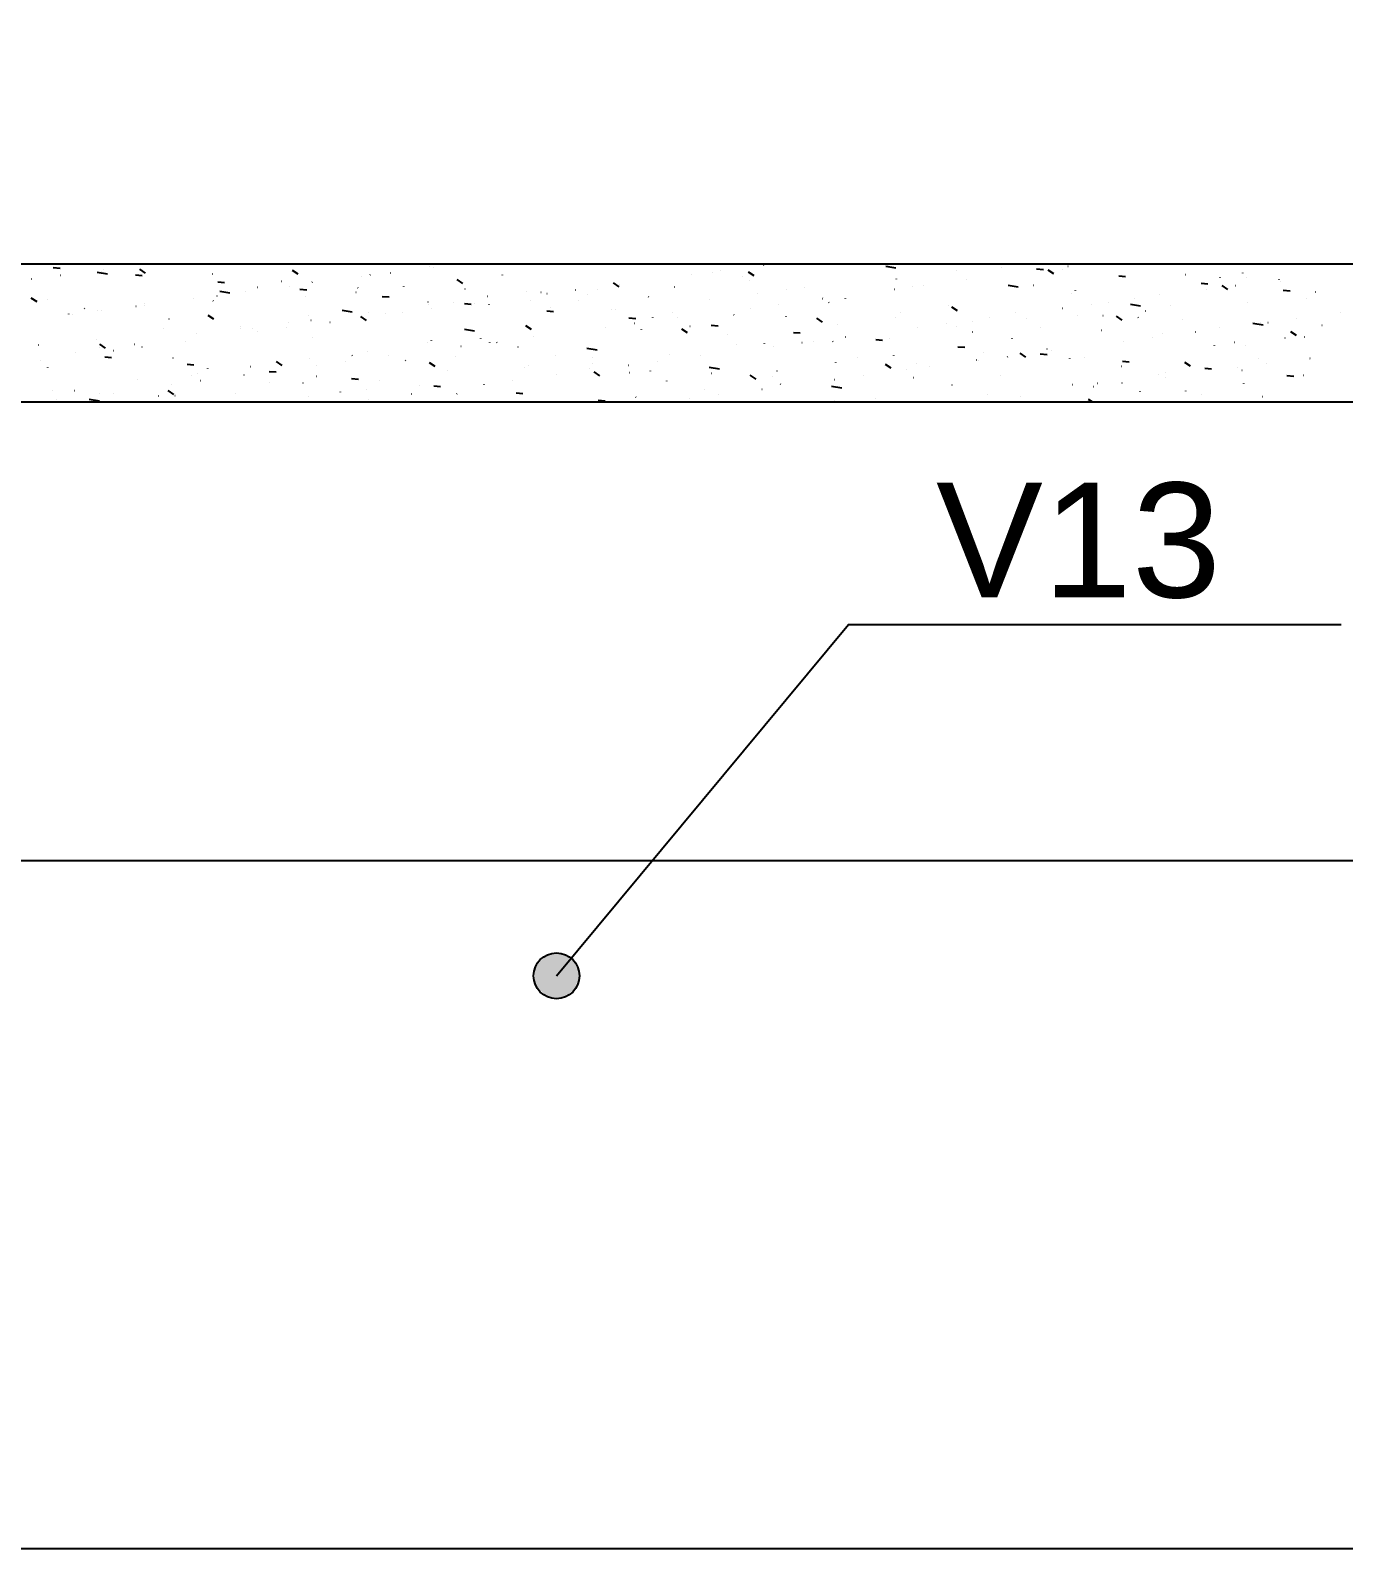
# Model space of a CAD drawing. Extents: x -1789 to 4156, y -3064 to 1391.
# Drawn here: x 1122.1 to 1236.6, y -2831.1 to -2698.7 of the extents above; entities that cross this region are included whole.
import ezdxf

# ---------------------------------------------------------------- set-up
doc = ezdxf.new("R2010")
doc.units = 0
for name, color, linetype in [('1', 1, 'CONTINUOUS'), ('2', 2, 'CONTINUOUS'), ('3', 3, 'CONTINUOUS'), ('8', 8, 'CONTINUOUS'), ('9', 254, 'CONTINUOUS')]:
    doc.layers.add(name, color=color, linetype=linetype)
doc.styles.add('TQS_ARIAL', font='arial.ttf')

msp = doc.modelspace()

# ---------------------------------------------------------------- linework, layer by layer
at = {"layer": '1', "linetype": 'Continuous'}
msp.add_lwpolyline([(1167.99605, -2781.10885), (1193.46445, -2750.48905), (1236.41895, -2750.48905)], dxfattribs=at)
msp.add_circle((1167.99605, -2781.10885), 2, dxfattribs=at)
for points in [[(1169.99605, -2781.10885), (1166.99605, -2779.3768), (1166.11665, -2780.4248)], [(1169.99605, -2781.10885), (1168.34335, -2779.13925), (1166.99605, -2779.3768)], [(1169.99605, -2781.10885), (1169.5281, -2779.8233), (1168.34335, -2779.13925)], [(1169.99605, -2781.10885), (1166.11665, -2780.4248), (1166.11665, -2781.7929)], [(1169.99605, -2781.10885), (1166.11665, -2781.7929), (1166.99605, -2782.8409)], [(1169.99605, -2781.10885), (1166.99605, -2782.8409), (1168.34335, -2783.0785)], [(1169.99605, -2781.10885), (1168.34335, -2783.0785), (1169.5281, -2782.39445)], [(1169.99605, -2781.10885), (1169.5281, -2782.39445), (1169.99605, -2781.10885)]]:
    msp.add_solid(points, dxfattribs=at)
at = {"layer": '3', "linetype": 'Continuous'}
for p, q in [((895.6215, -2771.0568), (1277.6215, -2771.0568)), ((731.6215, -2831.0568), (1277.6215, -2831.0568))]:
    msp.add_line(p, q, dxfattribs=at)
at = {"layer": '8', "linetype": 'Continuous'}
for points in [[(1195.0073, -2538.8463), (895.6215, -2722.4032), (906.6215, -2701.5831)], [(935.1215, -2684.10945), (1195.0073, -2538.8463), (906.6215, -2701.5831)]]:
    msp.add_solid(points, dxfattribs=at)
at = {"layer": '9', "linetype": 'Continuous'}
for p, q in [((1131.74735, -2719.10905), (1131.7389, -2719.1037)), ((1156.9479, -2719.2271), (1156.95585, -2719.221)), ((1186.0586, -2719.12945), (1186.0685, -2719.12815)), ((1196.98485, -2719.10805), (1196.9089, -2719.0568)), ((1201.48625, -2719.0838), (1201.4778, -2719.0784)), ((1224.5977, -2719.08775), (1224.6056, -2719.08165)), ((1122.21925, -2720.3385), (1122.22915, -2720.3372)), ((1124.70265, -2719.43435), (1124.1049, -2719.38205)), ((1124.72265, -2720.0089), (1124.73255, -2720.0076)), ((1128.8419, -2719.9253), (1127.95255, -2719.78735)), ((1128.3473, -2719.70505), (1128.33995, -2719.6983)), ((1128.50995, -2719.5103), (1128.5199, -2719.509)), ((1131.87525, -2720.06185), (1131.2775, -2720.00955)), ((1132.14395, -2719.8357), (1131.64655, -2719.50015)), ((1138.016, -2719.92735), (1138.00755, -2719.922)), ((1145.46875, -2719.9307), (1144.97135, -2719.5952)), ((1150.99355, -2720.14805), (1151.00345, -2720.14675)), ((1151.75405, -2719.97685), (1151.762, -2719.9708)), ((1153.49695, -2719.8185), (1153.50685, -2719.8172)), ((1157.28425, -2719.31985), (1157.2942, -2719.31855)), ((1159.84005, -2720.7316), (1159.34265, -2720.39605)), ((1163.29865, -2720.00725), (1163.2913, -2720.0005)), ((1179.76785, -2719.95765), (1179.7778, -2719.95635)), ((1181.55645, -2719.7581), (1181.5644, -2719.75205)), ((1182.27125, -2719.62805), (1182.2812, -2719.62675)), ((1184.2149, -2720.13855), (1184.20755, -2720.1318)), ((1185.2373, -2720.07685), (1184.73985, -2719.74135)), ((1184.80345, -2720.50225), (1184.81135, -2720.49615)), ((1197.5918, -2719.397), (1196.7024, -2719.25905)), ((1197.64875, -2720.3526), (1197.6567, -2720.3465)), ((1202.84265, -2719.6028), (1202.85055, -2719.59675)), ((1203.7743, -2720.3949), (1203.78425, -2720.3936)), ((1206.82445, -2719.30935), (1206.81605, -2719.30395)), ((1210.4567, -2719.5363), (1209.859, -2719.484)), ((1210.08985, -2719.56345), (1210.09975, -2719.56215)), ((1211.35615, -2719.9089), (1210.85875, -2719.5734)), ((1212.1627, -2719.5349), (1212.15425, -2719.5295)), ((1212.59325, -2719.23385), (1212.60315, -2719.23255)), ((1217.6293, -2720.16385), (1217.0316, -2720.11155)), ((1222.83915, -2719.986), (1222.8307, -2719.9806)), ((1225.8705, -2720.23905), (1225.8631, -2720.2323)), ((1227.84465, -2719.8319), (1227.8526, -2719.8258)), ((1228.17735, -2720.21155), (1228.16895, -2720.20615)), ((1231.001, -2720.4082), (1231.0109, -2720.4069)), ((1138.38735, -2721.8077), (1138.39725, -2721.8064)), ((1139.04785, -2720.6894), (1138.4501, -2720.6371)), ((1139.5143, -2721.5805), (1138.62495, -2721.44255)), ((1140.89075, -2721.4781), (1140.90065, -2721.4768)), ((1141.905, -2721.06305), (1141.91295, -2721.05695)), ((1144.006, -2720.56815), (1143.99755, -2720.56275)), ((1144.67805, -2720.9795), (1144.68795, -2720.9782)), ((1146.22045, -2721.3169), (1145.6227, -2721.2646)), ((1146.703, -2720.61705), (1146.7109, -2720.61095)), ((1150.51115, -2721.5371), (1150.5027, -2721.53175)), ((1150.6865, -2721.14025), (1150.67915, -2721.1335)), ((1154.68245, -2721.01925), (1154.674, -2721.01385)), ((1160.02065, -2721.2448), (1160.01225, -2721.2394)), ((1161.9607, -2721.85195), (1161.9686, -2721.84585)), ((1165.3589, -2721.47035), (1165.35045, -2721.46495)), ((1166.64285, -2721.49485), (1166.6508, -2721.48875)), ((1167.16165, -2721.61725), (1167.17155, -2721.61595)), ((1169.66505, -2721.2877), (1169.67495, -2721.2864)), ((1170.6971, -2721.6959), (1170.6887, -2721.6905)), ((1171.60275, -2721.2716), (1171.5954, -2721.2648)), ((1173.45625, -2721.0231), (1172.9588, -2720.6876)), ((1173.45235, -2720.7891), (1173.4623, -2720.7878)), ((1178.30695, -2721.0699), (1178.2996, -2721.06315)), ((1185.5361, -2721.62355), (1185.52765, -2721.61815)), ((1188.0504, -2721.2464), (1188.05835, -2721.2403)), ((1189.6541, -2721.0717), (1189.6457, -2721.06635)), ((1197.4836, -2721.2231), (1197.4935, -2721.2218)), ((1199.04245, -2721.03555), (1199.03505, -2721.0288)), ((1199.987, -2720.8935), (1199.9969, -2720.8922)), ((1208.2642, -2721.0522), (1207.37485, -2720.91425)), ((1209.6008, -2720.8884), (1209.6087, -2720.8823)), ((1212.90645, -2721.58745), (1212.9144, -2721.5814)), ((1213.25835, -2721.37205), (1213.25095, -2721.3653)), ((1220.56105, -2721.71), (1220.55265, -2721.7046)), ((1224.8019, -2720.79135), (1224.2042, -2720.73905)), ((1224.71025, -2721.2364), (1224.7202, -2721.2351)), ((1226.54955, -2721.2643), (1226.05215, -2720.9288)), ((1227.21365, -2720.90685), (1227.2236, -2720.90555)), ((1231.09165, -2720.576), (1231.09955, -2720.56995)), ((1231.9745, -2721.4189), (1231.3768, -2721.3666)), ((1234.1746, -2721.5034), (1234.1672, -2721.49665)), ((1122.69525, -2722.35515), (1122.19785, -2722.01965)), ((1123.6016, -2722.1652), (1123.60955, -2722.1591)), ((1126.8486, -2722.90935), (1126.85655, -2722.90325)), ((1127.9813, -2723.0604), (1127.9729, -2723.055)), ((1128.2845, -2723.13775), (1128.29445, -2723.13645)), ((1131.3237, -2722.7111), (1131.3316, -2722.70505)), ((1132.07185, -2722.63915), (1132.08175, -2722.63785)), ((1132.0993, -2722.5086), (1132.0909, -2722.5032)), ((1136.37475, -2722.07095), (1136.3827, -2722.06485)), ((1138.07435, -2722.2733), (1138.06695, -2722.2665)), ((1146.1145, -2721.9114), (1146.10605, -2721.906)), ((1150.1867, -2723.2357), (1149.29735, -2723.09775)), ((1153.39305, -2721.9444), (1152.7953, -2721.89215)), ((1156.79095, -2722.3625), (1156.7825, -2722.3571)), ((1156.8263, -2722.55605), (1156.83425, -2722.54995)), ((1157.0588, -2722.94735), (1157.06875, -2722.94605)), ((1158.9906, -2722.4046), (1158.98325, -2722.39785)), ((1160.56565, -2722.57195), (1159.96795, -2722.51965)), ((1160.84615, -2722.4487), (1160.85605, -2722.4474)), ((1162.12915, -2722.58805), (1162.1207, -2722.58265)), ((1165.6948, -2722.2029), (1165.68745, -2722.19615)), ((1167.73825, -2723.19945), (1167.14055, -2723.14715)), ((1167.4674, -2722.8136), (1167.45895, -2722.8082)), ((1169.88985, -2722.23895), (1169.89775, -2722.2329)), ((1172.8056, -2723.03915), (1172.79715, -2723.03375)), ((1173.1368, -2722.9831), (1173.14475, -2722.977)), ((1176.03535, -2721.92145), (1176.0269, -2721.91605)), ((1181.37355, -2722.147), (1181.36515, -2722.1416)), ((1184.8774, -2722.88275), (1184.8873, -2722.88145)), ((1187.3808, -2722.55315), (1187.3907, -2722.55185)), ((1191.1681, -2722.05455), (1191.178, -2722.05325)), ((1191.2974, -2721.99055), (1191.3053, -2721.98445)), ((1191.7626, -2722.41495), (1191.75415, -2722.4096)), ((1193.2106, -2722.0366), (1193.2032, -2722.02985)), ((1202.14925, -2722.68145), (1202.1408, -2722.6761)), ((1202.95395, -2723.1342), (1202.4565, -2722.7987)), ((1202.72105, -2722.93175), (1202.72895, -2722.9257)), ((1212.10405, -2722.89605), (1212.11395, -2722.89475)), ((1214.60745, -2722.56645), (1214.61735, -2722.56515)), ((1216.09475, -2722.37665), (1216.10265, -2722.37055)), ((1218.9366, -2722.7074), (1218.04725, -2722.56945)), ((1218.39475, -2722.06785), (1218.4047, -2722.06655)), ((1219.3417, -2723.1208), (1219.34965, -2723.1147)), ((1221.56245, -2722.6364), (1221.55505, -2722.62965)), ((1228.26665, -2722.4347), (1228.25925, -2722.42795)), ((1233.35805, -2722.0726), (1233.36595, -2722.0665)), ((1125.4622, -2723.4063), (1125.4548, -2723.39955)), ((1125.7811, -2723.46735), (1125.79105, -2723.46605)), ((1134.2078, -2723.85185), (1134.19935, -2723.84645)), ((1138.113, -2723.8619), (1137.6156, -2723.52635)), ((1140.4705, -2724.46895), (1140.4631, -2724.4622)), ((1144.59445, -2724.1183), (1144.586, -2724.11295)), ((1146.37845, -2723.5376), (1146.37105, -2723.53085)), ((1146.5814, -2723.946), (1146.5893, -2723.9399)), ((1148.2399, -2724.10835), (1148.24985, -2724.10705)), ((1151.43785, -2723.9569), (1150.9404, -2723.6214)), ((1151.63245, -2723.3058), (1151.6404, -2723.29975)), ((1153.08265, -2723.33595), (1153.0753, -2723.32915)), ((1154.55545, -2723.2769), (1154.56535, -2723.2756)), ((1165.80915, -2724.7578), (1165.3117, -2724.42225)), ((1174.91085, -2723.827), (1174.31315, -2723.7747)), ((1174.77455, -2724.2128), (1174.7845, -2724.2115)), ((1176.3838, -2723.72725), (1176.3917, -2723.72115)), ((1178.14385, -2723.2647), (1178.1354, -2723.2593)), ((1178.5619, -2723.7142), (1178.5718, -2723.7129)), ((1179.63075, -2724.4714), (1179.6387, -2724.4653)), ((1182.08345, -2724.4545), (1181.48575, -2724.4022)), ((1183.48205, -2723.49025), (1183.4736, -2723.48485)), ((1188.034, -2723.6381), (1188.02665, -2723.63135)), ((1191.20635, -2724.10305), (1190.70895, -2723.76755)), ((1192.4761, -2724.3217), (1192.48405, -2724.3156)), ((1197.52715, -2723.68155), (1197.5351, -2723.67545)), ((1198.03125, -2723.23325), (1198.0228, -2723.2279)), ((1202.00125, -2724.2261), (1202.01115, -2724.2248)), ((1204.25775, -2724.0247), (1204.2493, -2724.01935)), ((1205.78855, -2723.7275), (1205.79845, -2723.7262)), ((1208.0647, -2723.27475), (1208.05625, -2723.26935)), ((1208.95025, -2723.76945), (1208.9429, -2723.7627)), ((1213.4029, -2723.5003), (1213.3945, -2723.4949)), ((1215.6545, -2723.56775), (1215.6471, -2723.561)), ((1217.32525, -2723.9351), (1216.8278, -2723.5996)), ((1218.74115, -2723.72585), (1218.7327, -2723.72045)), ((1222.5887, -2723.86495), (1222.59665, -2723.85885)), ((1229.609, -2724.36255), (1228.71965, -2724.22465)), ((1229.4176, -2724.17695), (1229.40915, -2724.17155)), ((1230.0409, -2724.1324), (1230.0508, -2724.1311)), ((1232.5443, -2723.8028), (1232.5542, -2723.8015)), ((1234.7558, -2724.40245), (1234.7474, -2724.3971)), ((1236.3316, -2723.3042), (1236.3415, -2723.3029)), ((1127.85835, -2725.60195), (1127.85095, -2725.5952)), ((1133.7663, -2724.67065), (1133.7589, -2724.6639)), ((1135.6337, -2725.768), (1135.6436, -2725.7667)), ((1136.58955, -2725.14175), (1136.59745, -2725.13565)), ((1140.47645, -2724.67015), (1140.468, -2724.66475)), ((1141.447, -2724.6501), (1141.45495, -2724.644)), ((1141.9492, -2724.93655), (1141.9591, -2724.93525)), ((1144.4526, -2724.60695), (1144.4625, -2724.60565)), ((1146.70295, -2725.46155), (1146.6945, -2725.4562)), ((1157.0896, -2725.72805), (1157.08115, -2725.72265)), ((1160.85915, -2724.89085), (1159.96975, -2724.75295)), ((1161.3869, -2725.5279), (1161.3948, -2725.5218)), ((1165.95565, -2725.3738), (1165.96555, -2725.3725)), ((1172.27115, -2724.54235), (1172.2811, -2724.54105)), ((1175.42185, -2724.77115), (1175.4145, -2724.7644)), ((1179.4253, -2725.0493), (1178.92785, -2724.7138)), ((1182.87775, -2725.2155), (1182.8857, -2725.20945)), ((1189.25605, -2725.08205), (1188.65835, -2725.02975)), ((1190.43015, -2725.8338), (1190.4228, -2725.82705)), ((1192.11455, -2725.8145), (1192.10615, -2725.8091)), ((1193.18235, -2725.38715), (1193.19225, -2725.38585)), ((1196.42865, -2725.70955), (1195.83095, -2725.65725)), ((1197.0297, -2725.53615), (1197.0223, -2725.5294)), ((1199.49785, -2724.5557), (1199.50775, -2724.5544)), ((1202.86155, -2724.5351), (1202.85415, -2724.52835)), ((1204.2853, -2724.9671), (1204.29325, -2724.961)), ((1207.7338, -2725.5566), (1207.74175, -2725.5505)), ((1210.17315, -2724.618), (1210.16475, -2724.6126)), ((1215.5114, -2724.84355), (1215.50295, -2724.83815)), ((1217.43465, -2725.79205), (1217.44455, -2725.79075)), ((1219.93805, -2725.46245), (1219.94795, -2725.46115)), ((1220.8496, -2725.0691), (1220.8412, -2725.0637)), ((1223.7254, -2724.96385), (1223.7353, -2724.96255)), ((1225.83565, -2724.60905), (1225.8436, -2724.603)), ((1231.52605, -2725.52015), (1231.51765, -2725.5148)), ((1232.51865, -2725.2905), (1232.0212, -2724.955)), ((1233.23645, -2725.40155), (1233.24435, -2725.39545)), ((1122.81425, -2726.11915), (1122.8058, -2726.1138)), ((1126.0677, -2726.74415), (1126.07565, -2726.73805)), ((1128.15245, -2726.3447), (1128.144, -2726.33935)), ((1128.6643, -2726.38135), (1128.1669, -2726.0458)), ((1129.343, -2726.5962), (1129.3529, -2726.5949)), ((1131.2021, -2726.04005), (1131.21, -2726.03395)), ((1131.8464, -2726.2666), (1131.8563, -2726.2653)), ((1150.19755, -2727.03715), (1150.19015, -2727.0304)), ((1151.51085, -2726.63475), (1151.5188, -2726.62865)), ((1153.34945, -2727.03345), (1153.35935, -2727.03215)), ((1156.7047, -2725.885), (1156.71265, -2725.8789)), ((1159.19805, -2727.0713), (1159.18965, -2727.0659)), ((1159.66495, -2726.202), (1159.67485, -2726.2007)), ((1162.16835, -2725.87245), (1162.17825, -2725.87115)), ((1162.8097, -2725.90415), (1162.80235, -2725.8974)), ((1164.63385, -2726.272), (1164.6418, -2726.26595)), ((1167.88085, -2727.01615), (1167.88875, -2727.01005)), ((1171.53155, -2726.54605), (1170.64215, -2726.40815)), ((1171.1138, -2727.1685), (1171.10645, -2727.16175)), ((1177.818, -2726.9668), (1177.81065, -2726.96005)), ((1180.5761, -2727.0468), (1180.586, -2727.0455)), ((1183.72595, -2726.03545), (1183.7186, -2726.0287)), ((1186.12475, -2725.95965), (1186.13265, -2725.95355)), ((1186.8916, -2726.21535), (1186.9015, -2726.21405)), ((1189.395, -2725.88575), (1189.4049, -2725.88445)), ((1194.22305, -2727.15775), (1194.2146, -2727.15235)), ((1197.40555, -2727.01045), (1197.4135, -2727.0044)), ((1203.60125, -2726.33705), (1203.00355, -2726.2848)), ((1205.2577, -2726.73075), (1205.2503, -2726.724)), ((1207.33185, -2727.1221), (1207.34175, -2727.1208)), ((1208.923, -2727.1604), (1208.4256, -2726.8249)), ((1210.77385, -2726.9646), (1210.17615, -2726.9123)), ((1210.77925, -2726.45535), (1210.7872, -2726.44925)), ((1211.11915, -2726.6235), (1211.12905, -2726.6222)), ((1225.3815, -2726.13595), (1225.37415, -2726.1292)), ((1227.13955, -2725.9009), (1227.1311, -2725.89555)), ((1228.04255, -2726.1513), (1228.0505, -2726.1452)), ((1123.0275, -2727.42765), (1123.0374, -2727.42635)), ((1123.6411, -2728.08255), (1123.63375, -2728.0758)), ((1129.20265, -2727.22855), (1128.6049, -2727.17625)), ((1134.55975, -2727.25135), (1134.55135, -2727.24595)), ((1136.37525, -2727.8561), (1135.7775, -2727.8038)), ((1137.5854, -2728.1702), (1137.578, -2728.16345)), ((1141.3254, -2727.97905), (1141.33335, -2727.97295)), ((1143.54785, -2728.4836), (1142.9501, -2728.4313)), ((1144.0821, -2727.88805), (1143.58465, -2727.55255)), ((1146.4598, -2727.27495), (1146.4677, -2727.26885)), ((1147.0587, -2727.86165), (1147.06865, -2727.86035)), ((1149.5621, -2727.53205), (1149.57205, -2727.53075)), ((1154.8436, -2727.47245), (1154.83515, -2727.46705)), ((1157.4069, -2727.9831), (1156.9095, -2727.64755)), ((1158.50165, -2728.3015), (1158.49425, -2728.29475)), ((1165.20585, -2728.0998), (1165.1985, -2728.09305)), ((1165.52005, -2727.92355), (1165.5116, -2727.91815)), ((1170.85825, -2728.1491), (1170.8498, -2728.1437)), ((1171.1278, -2727.7603), (1171.13575, -2727.7542)), ((1171.7782, -2728.78395), (1171.2808, -2728.44845)), ((1174.2854, -2727.87495), (1174.2953, -2727.87365)), ((1176.1965, -2728.37465), (1176.18805, -2728.36925)), ((1176.7888, -2727.5454), (1176.7987, -2727.5441)), ((1182.20395, -2728.20125), (1181.3146, -2728.0633)), ((1187.22015, -2728.35475), (1187.22805, -2728.34865)), ((1192.3545, -2727.65065), (1192.36245, -2727.64455)), ((1197.17545, -2728.12925), (1196.678, -2727.79375)), ((1198.51295, -2728.28315), (1198.52285, -2728.28185)), ((1199.42585, -2727.7318), (1199.41845, -2727.72505)), ((1200.4917, -2727.976), (1200.48325, -2727.97065)), ((1204.6097, -2727.4242), (1204.60125, -2727.41885)), ((1204.82845, -2727.4517), (1204.83835, -2727.4504)), ((1212.76935, -2727.269), (1212.762, -2727.26225)), ((1214.02625, -2727.1995), (1214.0342, -2727.1934)), ((1217.27325, -2727.94365), (1217.28115, -2727.93755)), ((1217.94645, -2727.5921), (1217.34875, -2727.5398)), ((1223.2943, -2727.9613), (1222.7969, -2727.62575)), ((1225.11905, -2728.21965), (1224.52135, -2728.16735)), ((1227.4102, -2728.0765), (1227.4201, -2728.0752)), ((1227.77765, -2728.33165), (1227.7703, -2728.3249)), ((1229.248, -2727.24415), (1229.23955, -2727.2388)), ((1229.9136, -2727.74695), (1229.9235, -2727.74565)), ((1233.6856, -2727.4003), (1233.67825, -2727.39355)), ((1233.7009, -2727.24835), (1233.7108, -2727.24705)), ((1131.41685, -2729.1109), (1131.4248, -2729.1048)), ((1134.4525, -2729.5213), (1134.4624, -2729.52)), ((1136.13155, -2728.7288), (1136.1395, -2728.7227)), ((1136.66825, -2728.5946), (1136.6598, -2728.5892)), ((1136.9559, -2729.1917), (1136.9658, -2729.1904)), ((1140.7432, -2728.6931), (1140.75315, -2728.6918)), ((1142.9369, -2729.4129), (1142.92845, -2729.4075)), ((1145.8895, -2729.43455), (1145.8821, -2729.4278)), ((1147.0549, -2728.86105), (1147.04645, -2728.8557)), ((1150.72045, -2729.11115), (1150.1227, -2729.05885)), ((1152.5937, -2729.23285), (1152.5863, -2729.2261)), ((1156.0714, -2729.6066), (1156.07935, -2729.6005)), ((1157.89305, -2729.73865), (1157.2953, -2729.68635)), ((1161.67915, -2729.5346), (1161.6891, -2729.5333)), ((1164.18255, -2729.20505), (1164.1925, -2729.20375)), ((1167.9699, -2728.7064), (1167.9798, -2728.7051)), ((1174.3748, -2728.50445), (1174.38275, -2728.49835)), ((1177.6218, -2729.24855), (1177.6297, -2729.2425)), ((1181.5347, -2728.6002), (1181.52625, -2728.5948)), ((1185.39435, -2729.0755), (1184.89695, -2728.74)), ((1186.87295, -2728.82575), (1186.8645, -2728.82035)), ((1187.54505, -2729.53505), (1187.5377, -2729.52825)), ((1192.87635, -2729.85645), (1191.987, -2729.7185)), ((1192.21115, -2729.0513), (1192.2027, -2729.0459)), ((1192.2222, -2729.1113), (1192.23215, -2729.11)), ((1194.7256, -2728.78175), (1194.73555, -2728.78045)), ((1199.11265, -2728.9362), (1199.1206, -2728.9301)), ((1202.47785, -2729.58965), (1202.48575, -2729.58355)), ((1206.7182, -2728.76745), (1206.70975, -2728.7621)), ((1212.98685, -2729.58575), (1212.9784, -2729.5804)), ((1214.80395, -2729.73615), (1214.8139, -2729.73485)), ((1215.1655, -2729.46465), (1215.15815, -2729.4579)), ((1217.30735, -2729.4066), (1217.31725, -2729.4053)), ((1220.5202, -2728.68775), (1220.52815, -2728.6817)), ((1221.07345, -2728.53335), (1221.0661, -2728.52655)), ((1221.0947, -2728.90795), (1221.1046, -2728.90665)), ((1227.92095, -2729.48025), (1227.9289, -2729.47415)), ((1232.29165, -2728.84715), (1231.69395, -2728.79485)), ((1233.11485, -2728.73045), (1233.12275, -2728.7244)), ((1122.412, -2731.0568), (1122.412, -2731.0568)), ((1122.78925, -2731.0568), (1122.78925, -2731.0568)), ((1122.78925, -2731.0568), (1122.78925, -2731.0568)), ((1122.78925, -2731.0568), (1122.78925, -2731.0568)), ((1124.05445, -2730.08455), (1124.04605, -2730.07915)), ((1124.3497, -2730.85135), (1124.3596, -2730.85005)), ((1124.66415, -2731.0568), (1124.66415, -2731.0568)), ((1124.66415, -2731.0568), (1124.66415, -2731.0568)), ((1125.5806, -2731.0568), (1125.5806, -2731.0568)), ((1125.9461, -2730.0731), (1125.95405, -2730.067)), ((1126.8869, -2731.0568), (1126.8869, -2731.0568)), ((1126.8869, -2731.0568), (1126.8869, -2731.0568)), ((1126.8869, -2731.0568), (1126.8869, -2731.0568)), ((1128.138, -2731.0069), (1127.2486, -2730.86895)), ((1128.137, -2730.35275), (1128.1469, -2730.35145)), ((1128.4597, -2731.0568), (1128.4597, -2731.0568)), ((1128.8809, -2731.0568), (1128.8809, -2731.0568)), ((1128.8809, -2731.0568), (1128.8809, -2731.0568)), ((1128.8809, -2731.0568), (1128.8809, -2731.0568)), ((1129.3927, -2730.3101), (1129.38425, -2730.3047)), ((1130.56475, -2731.0568), (1130.56475, -2731.0568)), ((1133.09765, -2731.0568), (1133.09765, -2731.0568)), ((1133.27735, -2730.56755), (1133.26995, -2730.5608)), ((1133.81125, -2731.0568), (1133.81125, -2731.0568)), ((1133.81125, -2731.0568), (1133.81125, -2731.0568)), ((1134.6334, -2730.4075), (1134.13595, -2730.072)), ((1134.7309, -2730.53565), (1134.7225, -2730.53025)), ((1135.54895, -2731.0568), (1135.54895, -2731.0568)), ((1135.59595, -2731.0568), (1135.59595, -2731.0568)), ((1137.31445, -2731.0568), (1137.31445, -2731.0568)), ((1137.31445, -2731.0568), (1137.31445, -2731.0568)), ((1139.98155, -2730.36585), (1139.97415, -2730.3591)), ((1140.53315, -2731.0568), (1140.53315, -2731.0568)), ((1140.53315, -2731.0568), (1140.53315, -2731.0568)), ((1140.53315, -2731.0568), (1140.53315, -2731.0568)), ((1140.73555, -2731.0568), (1140.73555, -2731.0568)), ((1140.73555, -2731.0568), (1140.73555, -2731.0568)), ((1140.73555, -2731.0568), (1140.73555, -2731.0568)), ((1141.5312, -2731.0568), (1141.5312, -2731.0568)), ((1141.5312, -2731.0568), (1141.5312, -2731.0568)), ((1141.5312, -2731.0568), (1141.5312, -2731.0568)), ((1145.5173, -2731.0568), (1145.5173, -2731.0568)), ((1145.5173, -2731.0568), (1145.5173, -2731.0568)), ((1145.74795, -2731.0568), (1145.74795, -2731.0568)), ((1145.74795, -2731.0568), (1145.74795, -2731.0568)), ((1145.74795, -2731.0568), (1145.74795, -2731.0568)), ((1146.3382, -2730.6039), (1146.34615, -2730.5978)), ((1147.65985, -2731.0568), (1147.65985, -2731.0568)), ((1147.65985, -2731.0568), (1147.65985, -2731.0568)), ((1148.7799, -2731.0568), (1148.7799, -2731.0568)), ((1149.1634, -2730.2043), (1149.15495, -2730.19895)), ((1149.9647, -2731.0568), (1149.9647, -2731.0568)), ((1150.1171, -2731.0568), (1150.1171, -2731.0568)), ((1150.1171, -2731.0568), (1150.1171, -2731.0568)), ((1150.1171, -2731.0568), (1150.1171, -2731.0568)), ((1150.5015, -2731.0568), (1150.5015, -2731.0568)), ((1150.5015, -2731.0568), (1150.5015, -2731.0568)), ((1150.5015, -2731.0568), (1150.5015, -2731.0568)), ((1151.38925, -2729.9637), (1151.3972, -2729.9576)), ((1151.57635, -2730.8647), (1151.58625, -2730.86335)), ((1154.18145, -2731.0568), (1154.18145, -2731.0568)), ((1154.5842, -2731.0568), (1154.5842, -2731.0568)), ((1154.5842, -2731.0568), (1154.5842, -2731.0568)), ((1154.5842, -2731.0568), (1154.5842, -2731.0568)), ((1155.36365, -2730.36605), (1155.3736, -2730.36475)), ((1155.43205, -2731.0226), (1155.4236, -2731.01725)), ((1155.4857, -2731.0568), (1155.4857, -2731.0568)), ((1155.4857, -2731.0568), (1155.4857, -2731.0568)), ((1158.3982, -2731.0568), (1158.3982, -2731.0568)), ((1159.3184, -2730.3507), (1159.32635, -2730.34465)), ((1160.46985, -2731.0568), (1160.46985, -2731.0568)), ((1160.46985, -2731.0568), (1160.46985, -2731.0568)), ((1161.5085, -2731.0568), (1161.5085, -2731.0568)), ((1161.5085, -2731.0568), (1161.5085, -2731.0568)), ((1161.96385, -2731.0568), (1161.96385, -2731.0568)), ((1162.615, -2731.0568), (1162.615, -2731.0568)), ((1162.615, -2731.0568), (1162.615, -2731.0568)), ((1165.06565, -2730.36615), (1164.46795, -2730.3139)), ((1165.45405, -2731.0568), (1165.45405, -2731.0568)), ((1165.45405, -2731.0568), (1165.45405, -2731.0568)), ((1165.45405, -2731.0568), (1165.45405, -2731.0568)), ((1166.83175, -2731.0568), (1166.83175, -2731.0568)), ((1166.83175, -2731.0568), (1166.83175, -2731.0568)), ((1168.4328, -2731.0568), (1168.4328, -2731.0568)), ((1168.4328, -2731.0568), (1168.4328, -2731.0568)), ((1168.4328, -2731.0568), (1168.4328, -2731.0568)), ((1170.43825, -2731.0568), (1170.43825, -2731.0568)), ((1170.43825, -2731.0568), (1170.43825, -2731.0568)), ((1171.0485, -2731.0568), (1171.0485, -2731.0568)), ((1171.0485, -2731.0568), (1171.0485, -2731.0568)), ((1172.23825, -2730.9937), (1171.64055, -2730.9414)), ((1172.9594, -2731.0568), (1172.9594, -2731.0568)), ((1174.9329, -2730.66805), (1174.9255, -2730.6613)), ((1175.1478, -2731.0568), (1175.1478, -2731.0568)), ((1175.26525, -2731.0568), (1175.26525, -2731.0568)), ((1175.26525, -2731.0568), (1175.26525, -2731.0568)), ((1175.35715, -2731.0568), (1175.35715, -2731.0568)), ((1175.4224, -2731.0568), (1175.4224, -2731.0568)), ((1175.4224, -2731.0568), (1175.4224, -2731.0568)), ((1177.44495, -2731.0568), (1177.44495, -2731.0568)), ((1177.44495, -2731.0568), (1177.44495, -2731.0568)), ((1179.482, -2731.0568), (1179.482, -2731.0568)), ((1179.482, -2731.0568), (1179.482, -2731.0568)), ((1179.616, -2730.77095), (1179.6259, -2730.76965)), ((1180.4066, -2731.0568), (1180.4066, -2731.0568)), ((1180.4066, -2731.0568), (1180.4066, -2731.0568)), ((1180.86875, -2729.9927), (1180.8767, -2729.9866)), ((1182.1194, -2730.4414), (1182.1293, -2730.4401)), ((1182.28145, -2731.0568), (1182.28145, -2731.0568)), ((1182.28145, -2731.0568), (1182.28145, -2731.0568)), ((1182.28145, -2731.0568), (1182.28145, -2731.0568)), ((1183.69875, -2731.0568), (1183.69875, -2731.0568)), ((1183.69875, -2731.0568), (1183.69875, -2731.0568)), ((1185.3908, -2731.0568), (1185.3908, -2731.0568)), ((1185.3908, -2731.0568), (1185.3908, -2731.0568)), ((1185.9067, -2729.9428), (1185.91665, -2729.94145)), ((1187.91555, -2731.0568), (1187.91555, -2731.0568)), ((1187.91555, -2731.0568), (1187.91555, -2731.0568)), ((1187.91555, -2731.0568), (1187.91555, -2731.0568)), ((1188.33175, -2731.0568), (1188.33175, -2731.0568)), ((1189.20575, -2731.0568), (1189.20575, -2731.0568)), ((1190.37495, -2731.0568), (1190.37495, -2731.0568)), ((1190.37495, -2731.0568), (1190.37495, -2731.0568)), ((1192.1323, -2731.0568), (1192.1323, -2731.0568)), ((1192.1323, -2731.0568), (1192.1323, -2731.0568)), ((1192.1323, -2731.0568), (1192.1323, -2731.0568)), ((1192.2329, -2730.9796), (1192.24085, -2730.9735)), ((1195.35915, -2731.0568), (1195.35915, -2731.0568)), ((1195.35915, -2731.0568), (1195.35915, -2731.0568)), ((1195.84915, -2730.79935), (1195.8418, -2730.7926)), ((1196.1301, -2731.0568), (1196.1301, -2731.0568)), ((1196.1301, -2731.0568), (1196.1301, -2731.0568)), ((1196.34905, -2731.0568), (1196.34905, -2731.0568)), ((1196.34905, -2731.0568), (1196.34905, -2731.0568)), ((1196.34905, -2731.0568), (1196.34905, -2731.0568)), ((1200.34335, -2731.0568), (1200.34335, -2731.0568)), ((1200.34335, -2731.0568), (1200.34335, -2731.0568)), ((1200.34335, -2731.0568), (1200.34335, -2731.0568)), ((1200.5658, -2731.0568), (1200.5658, -2731.0568)), ((1200.5658, -2731.0568), (1200.5658, -2731.0568)), ((1200.616, -2731.0568), (1200.616, -2731.0568)), ((1201.5157, -2731.0568), (1201.5157, -2731.0568)), ((1203.0544, -2731.0568), (1203.0544, -2731.0568)), ((1203.0544, -2731.0568), (1203.0544, -2731.0568)), ((1203.0544, -2731.0568), (1203.0544, -2731.0568)), ((1204.7728, -2731.0568), (1204.7728, -2731.0568)), ((1204.78255, -2731.0568), (1204.78255, -2731.0568)), ((1204.78255, -2731.0568), (1204.78255, -2731.0568)), ((1204.78255, -2731.0568), (1204.78255, -2731.0568)), ((1205.3275, -2731.0568), (1205.3275, -2731.0568)), ((1205.3275, -2731.0568), (1205.3275, -2731.0568)), ((1205.6066, -2730.4245), (1205.61455, -2730.4184)), ((1208.48845, -2730.5676), (1208.49835, -2730.5663)), ((1208.99935, -2731.0568), (1208.99935, -2731.0568)), ((1209.9787, -2731.0568), (1209.9787, -2731.0568)), ((1209.9787, -2731.0568), (1209.9787, -2731.0568)), ((1209.9787, -2731.0568), (1209.9787, -2731.0568)), ((1210.3117, -2731.0568), (1210.3117, -2731.0568)), ((1210.3117, -2731.0568), (1210.3117, -2731.0568)), ((1210.3117, -2731.0568), (1210.3117, -2731.0568)), ((1213.2161, -2731.0568), (1213.2161, -2731.0568)), ((1214.69965, -2731.0568), (1214.39465, -2730.8511)), ((1215.2959, -2731.0568), (1215.2959, -2731.0568)), ((1215.2959, -2731.0568), (1215.2959, -2731.0568)), ((1216.903, -2731.0568), (1216.903, -2731.0568)), ((1216.903, -2731.0568), (1216.903, -2731.0568)), ((1216.903, -2731.0568), (1216.903, -2731.0568)), ((1217.43285, -2731.0568), (1217.43285, -2731.0568)), ((1218.90225, -2730.17905), (1218.89385, -2730.17365)), ((1220.2801, -2731.0568), (1220.2801, -2731.0568)), ((1220.2801, -2731.0568), (1220.2801, -2731.0568)), ((1221.6496, -2731.0568), (1221.6496, -2731.0568)), ((1221.6496, -2731.0568), (1221.6496, -2731.0568)), ((1221.6496, -2731.0568), (1221.6496, -2731.0568)), ((1222.8699, -2730.1204), (1222.87785, -2730.11435)), ((1223.82735, -2731.0568), (1223.82735, -2731.0568)), ((1223.82735, -2731.0568), (1223.82735, -2731.0568)), ((1224.2405, -2730.4046), (1224.23205, -2730.3992)), ((1225.26425, -2731.0568), (1225.26425, -2731.0568)), ((1225.26425, -2731.0568), (1225.26425, -2731.0568)), ((1225.86635, -2731.0568), (1225.86635, -2731.0568)), ((1227.8836, -2731.0568), (1227.8836, -2731.0568)), ((1229.5787, -2730.63015), (1229.5703, -2730.62475)), ((1230.0831, -2731.0568), (1230.0831, -2731.0568)), ((1230.0831, -2731.0568), (1230.0831, -2731.0568)), ((1230.24845, -2731.0568), (1230.24845, -2731.0568)), ((1230.24845, -2731.0568), (1230.24845, -2731.0568)), ((1230.75165, -2731.0568), (1230.75165, -2731.0568)), ((1230.75165, -2731.0568), (1230.75165, -2731.0568)), ((1230.75165, -2731.0568), (1230.75165, -2731.0568)), ((1232.10065, -2731.0568), (1232.10065, -2731.0568)), ((1232.10065, -2731.0568), (1232.10065, -2731.0568)), ((1234.2999, -2731.0568), (1234.2999, -2731.0568)), ((1234.2999, -2731.0568), (1234.2999, -2731.0568)), ((1234.2999, -2731.0568), (1234.2999, -2731.0568)), ((1235.23265, -2731.0568), (1235.23265, -2731.0568)), ((1235.23265, -2731.0568), (1235.23265, -2731.0568)), ((1235.23265, -2731.0568), (1235.23265, -2731.0568))]:
    msp.add_line(p, q, dxfattribs=at)
msp.add_lwpolyline([(1710.56095, -2731.0568), (1710.56095, -2719.0568), (901.08025, -2719.0568), (895.62215, -2722.4032), (895.62215, -2731.0568), (1710.56095, -2731.0568)], dxfattribs=at)

# ---------------------------------------------------------------- texts
at = {"layer": '2', "linetype": 'Continuous', "style": 'TQS_ARIAL'}
msp.add_text('V13', height=10, dxfattribs=at).set_placement((1201.0926, -2748.1115))

doc.saveas('drawing.dxf')
